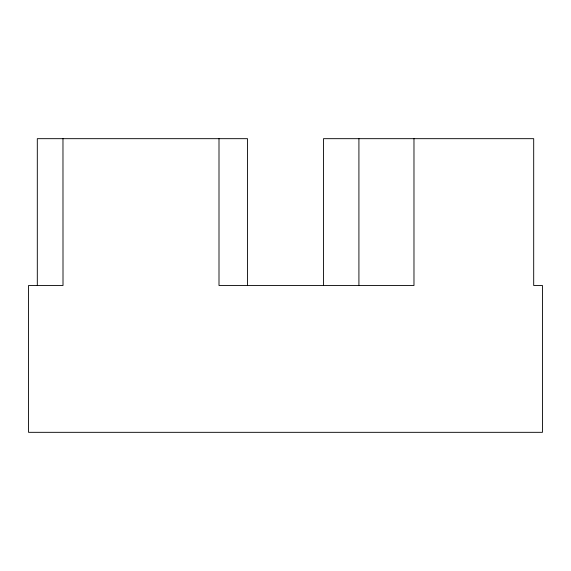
<?xml version="1.0" encoding="UTF-8"?>
<svg xmlns="http://www.w3.org/2000/svg" width="571" height="571" viewBox="0 0 571 571"><rect width="100%" height="100%" fill="white"/><g stroke="black" fill="none" stroke-linecap="round" stroke-linejoin="round"><path stroke-width="0.86" d="M413.975 138.674L413.975 285.5L219 285.5L219 138.674M358.916 138.674L358.916 285.5M323.5 285.5L323.5 138.674L533.692 138.674L533.692 285.5L542.45 285.5L542.45 432.326L28.55 432.326L28.55 285.5L63.01 285.5L62.974 138.674M247.5 285.5L247.5 138.674L37.308 138.674L37.308 285.5"/></g></svg>
